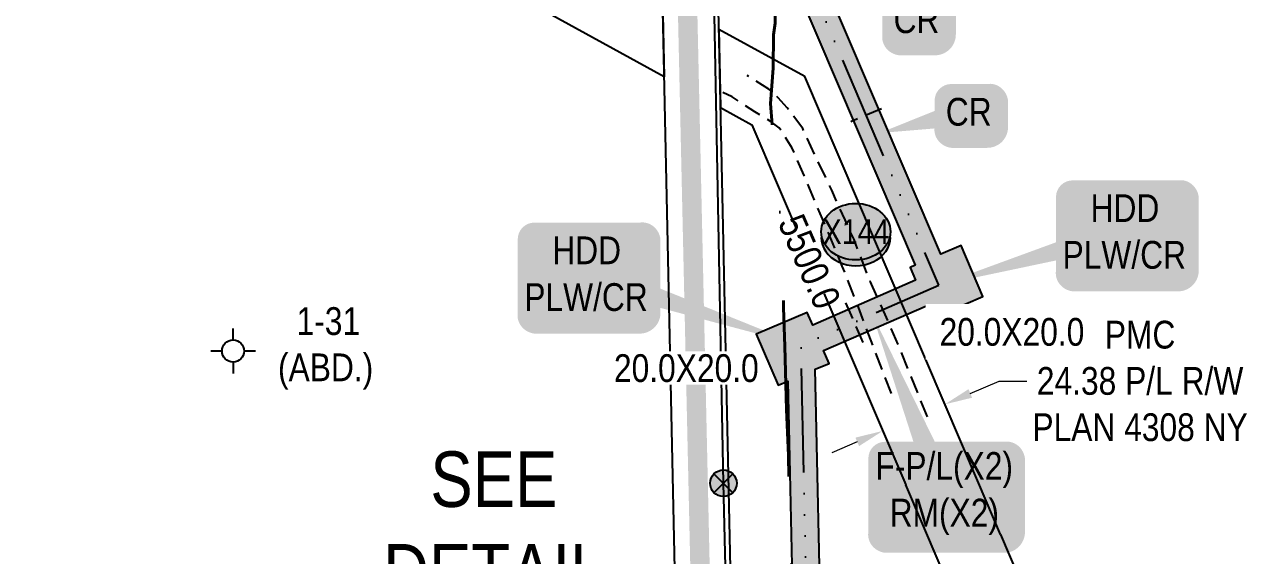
# Model space of a CAD drawing. Extents: x 88833 to 97610, y 5963373 to 5974710.
# Drawn here: x 95317.7 to 95759.3, y 5968438.1 to 5968629.4 of the extents above; entities that cross this region are included whole.
import ezdxf
from ezdxf.enums import TextEntityAlignment as Align

# ---------------------------------------------------------------- set-up
doc = ezdxf.new("R2010")
doc.units = 0
doc.header["$LTSCALE"] = 5
doc.header["$PDSIZE"] = 5
for name, pattern in [('COOP2', [10, 5, -1, 0, -1, 0, -1, 0, -1, 0, -1]), ('DASHDOT', [25.4, 12.7, -6.35, 0, -6.35]), ('foc-TIELINE', [1.875, 1.25, -0.625]), ('UG_PIPE', [1.875, 1.25, -0.625])]:
    doc.linetypes.add(name, pattern=pattern)
doc.layers.get('Defpoints').update_dxf_attribs({"color": 9})
for name, color, linetype in [('AS-PIPE-UG', 44, 'UG_PIPE'), ('AS-POWER', 104, 'foc-POWER'), ('AS-POWER-EXISTING-PP', 72, 'Continuous'), ('AS-ROADS', 254, 'Continuous'), ('DETAIL-T', 7, 'Continuous'), ('F-RW', 190, 'Continuous'), ('F-WS-S', 8, 'Continuous'), ('L-SEC', 7, 'Continuous'), ('P-APEX RECON PAY ITEMS', 240, 'Continuous'), ('P-APEX RECON-10m BUFFER', 51, 'COOP2'), ('P-APEX RECON-URBAN', 30, 'COOP2'), ('P-APEX RECON-WORK AREA', 104, 'Continuous'), ('P-BUFFER-PURPLE', 187, 'foc-TIELINE'), ('P-BUFFER-PURPLE-T', 187, 'Continuous'), ('P-CROSSINGS', 250, 'Continuous')]:
    doc.layers.add(name, color=color, linetype=linetype)
for name, color, linetype, lineweight in [('AS-RECON EXISTING', 151, 'DASHDOT', 40), ('F-RW-T', 190, 'Continuous', 9), ('F-WS-T', 190, 'Continuous', 9), ('P-APEX RECON-TWS-T', 104, 'Continuous', 9)]:
    doc.layers.add(name, color=color, linetype=linetype, lineweight=lineweight)
doc.layers.add('P-APEX RECON-TO BE DRILLED-H', color=7, linetype='Continuous', true_color=0xffafe1)
doc.styles.add('1.8', font='ARIALN.TTF', dxfattribs={"height": 2})
doc.styles.add('100L', font='ARIALN.TTF', dxfattribs={"height": 10})
doc.styles.add('175L', font='ARIALN.TTF', dxfattribs={"height": 2})
doc.styles.add('80', font='ARIALN.TTF', dxfattribs={"height": 10})
doc.styles.add('80CG', font='ARIALN.TTF', dxfattribs={"height": 10})
doc.styles.add('Crossing', font='ARIALN.TTF', dxfattribs={"height": 10})
doc.styles.add('foc-LtypeFont', font='ARIALN.TTF', dxfattribs={"height": 7.35})
doc.linetypes.add('foc-POWER', pattern='A,6,-1,["P",foc-LtypeFont,S=0.2,R=0,X=-0.625,Y=-0.75],-1.24,4', length=12.24)
doc.dimstyles.new('Compass 5 000', dxfattribs={"dimscale": 5, "dimtxt": 9, "dimasz": 2, "dimexe": 0.2, "dimexo": 0.0625, "dimgap": 0.5, "dimtad": 0, "dimtih": 1, "dimtoh": 1, "dimzin": 0, "dimdsep": 46, "dimtxsty": '80CG', "dimcen": 0.1, "dimse1": 1, "dimse2": 1, "dimclrd": 256, "dimclrt": 256, "dimaunit": 1, "dimadec": 4, "dimazin": 0, "dimtfac": 0.06, "dimtofl": 0, "dimtmove": 0, "dimatfit": 1, "dimfxl": 0.2, "dimtolj": 1, "dimtzin": 0, "dimlwd": -1, "dimarcsym": 0})

# ---------------------------------------------------------------- blocks, each defined once
blk = doc.blocks.new('*D462')
at = {"layer": 'Defpoints', "color": 0, "transparency": 16777216}
for p in [(95646.12, 5968500.9), (95649.7, 5968492.54), (95623.73, 5968491.32)]:
    blk.add_point(p, dxfattribs=at)
at = {"layer": 'F-RW-T', "transparency": 16777216}
for p, q in [((95658.89, 5968496.48), (95669.27, 5968500.92)), ((95669.27, 5968500.92), (95679.27, 5968500.92)), ((95618.11, 5968479.03), (95608.91, 5968475.09))]:
    blk.add_line(p, q, dxfattribs=at)
for points in [[(95658.24, 5968498.01), (95659.55, 5968494.94), (95649.7, 5968492.54)], [(95617.45, 5968480.56), (95618.76, 5968477.49), (95627.3, 5968482.96)]]:
    blk.add_solid(points, dxfattribs=at)
at = {"layer": 'F-RW-T', "transparency": 16777216, "insert": (95720.13, 5968500.92), "char_height": 10, "attachment_point": 5, "style": '80CG'}
blk.add_mtext('\\A1;PMC\\P24.38 P/L R/W\\PPLAN 4308 NY', dxfattribs=at)
blk = doc.blocks.new('GABD')
for p, q in [((0, 0.808), (0, 1.616)), ((-0.808, 0), (-1.616, 0)), ((1.616, 0), (0.808, 0)), ((0, -0.808), (0, -1.616))]:
    blk.add_line(p, q)
blk.add_circle((0, 0), 0.8)
blk = doc.blocks.new('POWERPOLE')
h = blk.add_hatch(color=255)
edge = h.paths.add_edge_path()
edge.add_arc((0, 0), 0.96, 0, 360)
at = {"linetype": 'Continuous'}
for p, q in [((0.679, -0.679), (-0.679, 0.679)), ((-0.679, -0.679), (0.679, 0.679))]:
    blk.add_line(p, q, dxfattribs=at)
blk.add_circle((0, 0), 0.96, dxfattribs=at)
blk = doc.blocks.new('*U1049')
at = {"true_color": 0xffffa8}
h = blk.add_hatch(color=51, dxfattribs=at)
edge = h.paths.add_edge_path()
edge.add_line((-21.5, -20), (21.5, -20))
edge.add_arc((21.5, -14), 6, 270, 360)
edge.add_line((27.5, -14), (27.5, 12.5))
edge.add_arc((21.5, 12.5), 6, 0, 90)
edge.add_line((21.5, 18.5), (-21.5, 18.5))
edge.add_arc((-21.5, 12.5), 6, 90, 180)
edge.add_line((-27.5, 12.5), (-27.5, -14))
edge.add_arc((-21.5, -14), 6, 180, 270)
at = {"color": 240, "flags": 128}
for points in [[(-26.09, 64.49, 0, 10, 0), (0, 0, 5, 5, 0)], [(-10.61, 7.54, 0, 10, 0), (0, 0, 5, 5, 0)]]:
    blk.add_lwpolyline(points, format="xyseb", dxfattribs=at)
blk.add_lwpolyline([(-21.5, -20, 3, 3, 0), (21.5, -20, 3, 3, 0.414214), (27.5, -14, 3, 3, 0), (27.5, 12.5, 3, 0, 0.414214), (21.5, 18.5, 0, 0, 0), (-21.5, 18.5, 0, 0, 0.414214), (-27.5, 12.5, 0, 0, 0), (-27.5, -14, 0, 3, 0.414214)], format="xyseb", close=True, dxfattribs=at)
at = {"color": 4, "style": '80'}
blk.add_attdef('OTHER_001', (-14.7, -5), '', height=10, dxfattribs=at)
blk = doc.blocks.new('*U1050')
at = {"true_color": 0xffffa8}
h = blk.add_hatch(color=51, dxfattribs=at)
edge = h.paths.add_edge_path()
edge.add_line((-19, -20), (19, -20))
edge.add_arc((19, -14), 6, 270, 360)
edge.add_line((25, -14), (25, 12.5))
edge.add_arc((19, 12.5), 6, 0, 90)
edge.add_line((19, 18.5), (-19, 18.5))
edge.add_arc((-19, 12.5), 6, 90, 180)
edge.add_line((-25, 12.5), (-25, -14))
edge.add_arc((-19, -14), 6, 180, 270)
at = {"color": 240, "flags": 128}
blk.add_lwpolyline([(-19, -20, 3, 3, 0), (19, -20, 3, 3, 0.414214), (25, -14, 3, 3, 0), (25, 12.5, 3, 0, 0.414214), (19, 18.5, 0, 0, 0), (-19, 18.5, 0, 0, 0.414214), (-25, 12.5, 0, 0, 0), (-25, -14, 0, 3, 0.414214)], format="xyseb", close=True, dxfattribs=at)
for points in [[(-10.61, 7.54, 0, 10, 0), (0, 0, 5, 5, 0)], [(77.17, -25.76, 0, 10, 0), (0, 0, 5, 5, 0)]]:
    blk.add_lwpolyline(points, format="xyseb", dxfattribs=at)
at = {"color": 4, "style": '80'}
blk.add_attdef('OTHER_001', (-14.7, -5), '', height=10, dxfattribs=at)
blk = doc.blocks.new('*U1051')
at = {"true_color": 0xffffa8}
h = blk.add_hatch(color=51, dxfattribs=at)
edge = h.paths.add_edge_path()
edge.add_line((-19, -20), (19, -20))
edge.add_arc((19, -14), 6, 270, 360)
edge.add_line((25, -14), (25, 12.5))
edge.add_arc((19, 12.5), 6, 0, 90)
edge.add_line((19, 18.5), (-19, 18.5))
edge.add_arc((-19, 12.5), 6, 90, 180)
edge.add_line((-25, 12.5), (-25, -14))
edge.add_arc((-19, -14), 6, 180, 270)
at = {"color": 240, "flags": 128}
blk.add_lwpolyline([(-19, -20, 3, 3, 0), (19, -20, 3, 3, 0.414214), (25, -14, 3, 3, 0), (25, 12.5, 3, 0, 0.414214), (19, 18.5, 0, 0, 0), (-19, 18.5, 0, 0, 0.414214), (-25, 12.5, 0, 0, 0), (-25, -14, 0, 3, 0.414214)], format="xyseb", close=True, dxfattribs=at)
for points in [[(-10.61, 7.54, 0, 10, 0), (0, 0, 5, 5, 0)], [(-67.24, -19.26, 0, 10, 0), (0, 0, 5, 5, 0)]]:
    blk.add_lwpolyline(points, format="xyseb", dxfattribs=at)
at = {"color": 4, "style": '80'}
blk.add_attdef('OTHER_001', (-14.7, -5), '', height=10, dxfattribs=at)
blk = doc.blocks.new('*U1079')
at = {"true_color": 0xffffa8}
h = blk.add_hatch(color=51, dxfattribs=at)
edge = h.paths.add_edge_path()
edge.add_line((-6.5, -11.5), (6.5, -11.5))
edge.add_arc((6.5, -5.5), 6, 270, 360)
edge.add_line((12.5, -5.5), (12.5, 4))
edge.add_arc((6.5, 4), 6, 0, 90)
edge.add_line((6.5, 10), (-6.5, 10))
edge.add_arc((-6.5, 4), 6, 90, 180)
edge.add_line((-12.5, 4), (-12.5, -5.5))
edge.add_arc((-6.5, -5.5), 6, 180, 270)
at = {"color": 240, "flags": 128}
blk.add_lwpolyline([(-6.5, -11.5, 3, 3, 0), (6.5, -11.5, 3, 3, 0.414214), (12.5, -5.5, 3, 3, 0), (12.5, 4, 3, 0, 0.414214), (6.5, 10, 0, 0, 0), (-6.5, 10, 0, 0, 0.414214), (-12.5, 4, 0, 0, 0), (-12.5, -5.5, 0, 3, 0.414214)], format="xyseb", close=True, dxfattribs=at)
for points in [[(-32.31, -7.66, 0, 10, 0), (0, 0, 5, 5, 0)], [(-1, -11.44, 0, 10, 0), (0, 0, 5, 5, 0)]]:
    blk.add_lwpolyline(points, format="xyseb", dxfattribs=at)
at = {"color": 4, "style": '80'}
blk.add_attdef('OTHER_001', (-14.7, -5), '', height=10, dxfattribs=at)
blk = doc.blocks.new('*U1080')
at = {"true_color": 0xffffa8}
h = blk.add_hatch(color=51, dxfattribs=at)
edge = h.paths.add_edge_path()
edge.add_line((-6.5, -11.5), (6.5, -11.5))
edge.add_arc((6.5, -5.5), 6, 270, 360)
edge.add_line((12.5, -5.5), (12.5, 4))
edge.add_arc((6.5, 4), 6, 0, 90)
edge.add_line((6.5, 10), (-6.5, 10))
edge.add_arc((-6.5, 4), 6, 90, 180)
edge.add_line((-12.5, 4), (-12.5, -5.5))
edge.add_arc((-6.5, -5.5), 6, 180, 270)
at = {"color": 240, "flags": 128}
for points in [[(-19.83, 32.03, 0, 10, 0), (0, 0, 5, 5, 0)], [(-1, -11.44, 0, 10, 0), (0, 0, 5, 5, 0)]]:
    blk.add_lwpolyline(points, format="xyseb", dxfattribs=at)
blk.add_lwpolyline([(-6.5, -11.5, 3, 3, 0), (6.5, -11.5, 3, 3, 0.414214), (12.5, -5.5, 3, 3, 0), (12.5, 4, 3, 0, 0.414214), (6.5, 10, 0, 0, 0), (-6.5, 10, 0, 0, 0.414214), (-12.5, 4, 0, 0, 0), (-12.5, -5.5, 0, 3, 0.414214)], format="xyseb", close=True, dxfattribs=at)
at = {"color": 4, "style": '80'}
blk.add_attdef('OTHER_001', (-14.7, -5), '', height=10, dxfattribs=at)
blk = doc.blocks.new('xing2')
h = blk.add_hatch(color=50)
h.dxf.hatch_style = 1
edge = h.paths.add_edge_path()
edge.add_ellipse((0, 0), major_axis=(-12.5, 0), ratio=0.816297, start_angle=0, end_angle=360)
h = blk.add_hatch(color=250)
h.dxf.hatch_style = 1
edge = h.paths.add_edge_path()
edge.add_ellipse((0, -2.05), major_axis=(-12.5, 0), ratio=0.816297, start_angle=0, end_angle=180)
edge.add_line((12.5, -2.05), (12.5, 0))
edge.add_ellipse((0, 0), major_axis=(-12.5, 0), ratio=0.816297, start_angle=0, end_angle=180, ccw=False)
edge.add_line((-12.5, 0), (-12.5, -2.05))
at = {"color": 250}
blk.add_ellipse((0, 0), major_axis=(-12.5, 0), ratio=0.816297, dxfattribs=at)
blk.add_ellipse((0, -2.05), major_axis=(-12.5, 0), ratio=0.816297, start_param=0, end_param=3.141593, dxfattribs=at)
at = {"color": 250, "style": 'Crossing'}
blk.add_attdef('CROSSING', text='', height=9, dxfattribs=at).set_placement((0.09, 0.02), align=Align.MIDDLE_CENTER)
at = {"color": 250, "style": 'Crossing', "flags": 1}
for tag, p in [('OWNER', (0.09, -12.49)), ('DESCRIPTION', (0.09, -25.77)), ('LOCATION', (0.09, -39.3)), ('DWG_REF', (0.09, -52.84))]:
    blk.add_attdef(tag, text='', height=9, dxfattribs=at).set_placement(p, align=Align.MIDDLE_CENTER)

msp = doc.modelspace()

# ---------------------------------------------------------------- hatches: boundary and pattern name
at = {"layer": 'P-APEX RECON-10m BUFFER', "transparency": 33554687}
h = msp.add_hatch(color=256, dxfattribs=at)
h.dxf.hatch_style = 1
h.paths.add_polyline_path([(95579.076, 5969153.572), (95556.924, 5969152.785), (95557.031, 5969147.79), (95579.184, 5969148.576), (95579.427, 5969137.422), (95574.432, 5969137.309), (95574.883, 5969117.33), (95579.857, 5969117.443), (95580.701, 5969078.061), (95581.129, 5969058.081), (95581.684, 5969032.214), (95582.112, 5969012.235), (95587.872, 5968743.519), (95582.877, 5968743.412), (95583.257, 5968725.683), (95566.101, 5968724.785), (95566.208, 5968719.788), (95588.355, 5968720.947), (95588.787, 5968700.821), (95581.418, 5968700.43), (95566.641, 5968699.611), (95566.748, 5968694.613), (95581.689, 5968695.441), (95588.894, 5968695.824), (95588.99, 5968691.32), (95583.995, 5968691.213), (95584.424, 5968671.233), (95589.419, 5968671.34), (95589.705, 5968657.992), (95639.053, 5968542.678), (95637.179, 5968541.876), (95639.144, 5968537.283), (95602.025, 5968521.08), (95600.06, 5968525.673), (95581.687, 5968517.812), (95589.549, 5968499.439), (95593.071, 5968500.946), (95595.203, 5968401.457), (95590.208, 5968401.35), (95590.425, 5968391.256), (95573.262, 5968390.818), (95573.476, 5968380.828), (95597.384, 5968381.439), (95597.294, 5968374.108), (95590.465, 5968374.186), (95577.618, 5968375.14), (95573.603, 5968374.903), (95573.71, 5968369.904), (95577.581, 5968370.133), (95590.252, 5968369.192), (95602.228, 5968369.056), (95602.382, 5968381.622), (95610.616, 5968381.798), (95610.188, 5968401.778), (95605.193, 5968401.671), (95602.974, 5968505.183), (95607.922, 5968507.3), (95605.956, 5968511.893), (95643.075, 5968528.097), (95645.04, 5968523.503), (95663.413, 5968531.365), (95655.551, 5968549.738), (95648.239, 5968546.609), (95600.698, 5968657.7), (95644.827, 5968659.243), (95647.649, 5968660.813), (95642.79, 5968669.545), (95642.072, 5968669.145), (95599.492, 5968667.656), (95599.408, 5968671.554), (95604.403, 5968671.661), (95603.975, 5968691.641), (95598.98, 5968691.534), (95598.877, 5968696.354), (95662.16, 5968699.715), (95661.895, 5968704.704), (95598.77, 5968701.352), (95598.29, 5968723.754), (95603.284, 5968723.861), (95602.856, 5968743.84), (95597.861, 5968743.733), (95591.825, 5969025.34), (95591.119, 5969058.295), (95590.691, 5969078.275), (95589.846, 5969117.668), (95594.862, 5969117.782), (95594.411, 5969137.761), (95589.416, 5969137.648), (95588.879, 5969162.396), (95578.889, 5969162.174)])
at = {"layer": 'P-APEX RECON-TO BE DRILLED-H', "transparency": 33554687}
h = msp.add_hatch(color=256, dxfattribs=at)
h.dxf.hatch_style = 1
h.paths.add_polyline_path([(95599.792, 5968509.202), (95595.794, 5968518.36), (95645.558, 5968540.083), (95647.557, 5968535.504), (95649.556, 5968530.926)])

# ---------------------------------------------------------------- linework, layer by layer
at = {"layer": 'AS-PIPE-UG', "flags": 128}
for points in [[(95643.427, 5968488.045), (95633.528, 5968512.434), (95629.127, 5968522.733), (95622.704, 5968536.926), (95616.951, 5968551.922), (95608.891, 5968569.716), (95603.187, 5968581.77), (95598.411, 5968591.958), (95592.872, 5968599.386), (95589.631, 5968603.051), (95586.225, 5968606.13), (95578.385, 5968611.084)], [(95630.5, 5968496.434), (95624.41, 5968511.902), (95618.15, 5968528.563), (95612.719, 5968542.303), (95607.064, 5968555.979), (95603.649, 5968563.745), (95599.008, 5968574.96), (95594.632, 5968584.881), (95591.678, 5968589.458), (95589.911, 5968592.235), (95587.098, 5968594.363), (95581.116, 5968597.974), (95575.961, 5968601.325), (95572.956, 5968603.34), (95569.355, 5968605.006)]]:
    msp.add_lwpolyline(points, dxfattribs=at)
at = {"layer": 'AS-POWER', "flags": 128}
msp.add_lwpolyline([(95577.218, 5968176.262), (95572.316, 5968358.613), (95569.806, 5968464.098), (95565.819, 5968676.508)], dxfattribs=at)
at = {"layer": 'AS-RECON EXISTING', "flags": 128}
msp.add_lwpolyline([(96443.231, 5969962.04), (96378.895, 5969960.67), (95707.631, 5969946.367), (95683.108, 5969945.845), (95666.958, 5969945.501), (95658.251, 5969944.742), (95647.182, 5969944.051), (95634.907, 5969943.889), (95629.932, 5969943.351), (95625.924, 5969942.977), (95623.874, 5969943.133), (95610.951, 5969942.137), (95606.494, 5969942.055), (95597.206, 5969941.361), (95592.419, 5969940.827), (95580.672, 5969940.54), (95576.622, 5969940.421), (95573.364, 5969940.276), (95571.15, 5969939.985), (95567.82, 5969938.808), (95564.052, 5969935.119), (95562.621, 5969932.773), (95561.948, 5969930.363), (95561.786, 5969924.135), (95562.173, 5969914.174), (95562.187, 5969910.496), (95562.128, 5969907.098), (95562.34, 5969894.745), (95562.727, 5969872.318), (95563.018, 5969855.539), (95563.393, 5969834.961), (95563.732, 5969814.918), (95564.05, 5969799.824), (95564.621, 5969772.164), (95565.486, 5969741.995), (95565.922, 5969719.566), (95566.294, 5969699.871), (95567.014, 5969677.875), (95567.767, 5969657.561), (95568.862, 5969632.244), (95569.81, 5969604.099), (95570.425, 5969587.062), (95570.799, 5969574.212), (95571.068, 5969561.331), (95571.191, 5969537.163), (95571.503, 5969524.172), (95571.828, 5969497.671), (95572.272, 5969469.861), (95572.704, 5969437.183), (95573.03, 5969414.452), (95573.181, 5969384.734), (95573.859, 5969349.801), (95575.282, 5969300.739), (95575.992, 5969282.024), (95576.658, 5969258.38), (95577.212, 5969217.497), (95577.689, 5969197.756), (95578.024, 5969182.103), (95578.109, 5969161.018), (95578.591, 5969154.257), (95578.847, 5969148.568), (95579.133, 5969138.78), (95579.419, 5969121.553), (95580.01, 5969083.4), (95580.375, 5969053.719), (95579.931, 5969040.2), (95580.237, 5969024.39), (95580.838, 5969000.326), (95581.404, 5968967.597), (95582.388, 5968942.039), (95582.655, 5968929.362), (95582.743, 5968906.108), (95583.341, 5968880.99), (95584, 5968866.921), (95584.554, 5968845.975), (95585.091, 5968823.058), (95585.121, 5968804.219), (95585.483, 5968783.866), (95585.925, 5968760.369), (95586.09, 5968745.186), (95586.39, 5968716.821), (95585.999, 5968711.113), (95585.791, 5968708.027), (95586.103, 5968701.286), (95586.188, 5968696.666), (95586.746, 5968692.135), (95587.284, 5968688.19), (95587.292, 5968683.349), (95587.254, 5968676.978), (95587.528, 5968665.2), (95587.938, 5968649.758), (95588.371, 5968641.169), (95588.51, 5968629.919), (95587.839, 5968625.769), (95587.73, 5968613.701), (95586.777, 5968600.947), (95587.476, 5968592.711), (95588.45, 5968588.175), (95589.865, 5968579.125), (95590.257, 5968570.24), (95590.053, 5968555.368), (95590.802, 5968547.414), (95591.537, 5968527.404), (95591.965, 5968513.35), (95592.564, 5968490.741), (95593.309, 5968474.151), (95593.292, 5968474.05), (95593.593, 5968452.621), (95594.035, 5968438.563), (95594.692, 5968420.184), (95594.888, 5968411.14), (95594.735, 5968404.051), (95594.875, 5968392.117), (95595.06, 5968384.28), (95595.074, 5968378.717), (95595.199, 5968377.133), (95594.833, 5968368.585), (95593.721, 5968365.84), (95592.395, 5968364.57), (95586.192, 5968364.109), (95580.61, 5968363.412), (95577.442, 5968363.317), (95568.115, 5968364.39), (95548.704, 5968363.799), (95541.992, 5968364.193), (95538.89, 5968363.974), (95536.295, 5968361.846), (95534.018, 5968354.694), (95533.673, 5968349.216), (95534.033, 5968341.479), (95534.225, 5968334.587), (95533.955, 5968326.028), (95534.099, 5968312.181), (95535.078, 5968296.101), (95534.917, 5968288.722), (95535.746, 5968280.188), (95536.421, 5968268.07), (95536.492, 5968259.798), (95536.905, 5968254.266), (95537.189, 5968242.486), (95537.484, 5968235.142), (95537.802, 5968230.114), (95536.6, 5968221.218), (95537.774, 5968202.662), (95537.671, 5968199.92), (95537.905, 5968191.456), (95537.951, 5968174.37), (95537.788, 5968167.173), (95538.028, 5968155.609), (95538.359, 5968142.728), (95538.507, 5968128.389), (95540.179, 5968117.499), (95539.942, 5968108.001), (95540.029, 5968097.506), (95540.28, 5968086.963), (95540.159, 5968074.889), (95541.054, 5968063.437), (95541.385, 5968051.46), (95541.598, 5968036.652), (95541.979, 5968021.67), (95542.146, 5968006.581), (95542.625, 5967991.489), (95542.931, 5967982.32), (95543.16, 5967973.791), (95543.039, 5967970.532), (95543.193, 5967968.874)], dxfattribs=at)
at = {"layer": 'AS-ROADS', "const_width": 7, "flags": 128}
msp.add_lwpolyline([(95670.906, 5963393.096), (95651.052, 5964316.405), (95634.466, 5965117.395), (95616.088, 5965910.258), (95601.476, 5966746.266), (95571.822, 5967965.841), (95524.575, 5970082.852)], dxfattribs=at)
at = {"layer": 'F-RW', "flags": 128}
for points in [[(95158.745, 5969253.197), (95219.166, 5969153.275), (95521.667, 5968653.024), (95547.838, 5968638.719), (95548.44, 5968610.622), (95504.222, 5968634.79), (95191.121, 5969152.574), (95130.763, 5969252.385)], [(95661.79, 5968464.288), (95599.155, 5968610.672), (95568.185, 5968627.598), (95568.787, 5968599.5), (95580.075, 5968593.332), (95635.588, 5968463.594)], [(95671.321, 5968380.086), (95635.588, 5968463.594)], [(95669.751, 5968445.684), (95661.79, 5968464.288)], [(95669.751, 5968445.684), (95700.129, 5968374.687), (95716.554, 5968342.976), (95724.096, 5968328.417), (96066.063, 5967668.216)]]:
    msp.add_lwpolyline(points, dxfattribs=at)
at = {"layer": 'L-SEC', "flags": 128}
for points in [[(95553.805, 5968360.41), (95536.655, 5969160.249)], [(95573.904, 5968360.841), (95556.754, 5969160.68)]]:
    msp.add_lwpolyline(points, dxfattribs=at)
at = {"layer": 'P-APEX RECON-WORK AREA', "flags": 128}
for points in [[(95589.705, 5968657.992), (95639.053, 5968542.678), (95637.179, 5968541.876), (95639.144, 5968537.283), (95602.025, 5968521.08), (95600.06, 5968525.673), (95581.687, 5968517.812), (95589.549, 5968499.439), (95593.071, 5968500.946), (95595.203, 5968401.457)], [(95605.193, 5968401.671), (95602.974, 5968505.183), (95607.922, 5968507.3), (95605.956, 5968511.893), (95643.075, 5968528.097), (95645.04, 5968523.503), (95663.413, 5968531.365), (95655.551, 5968549.738), (95648.239, 5968546.609), (95600.698, 5968657.7)]]:
    msp.add_lwpolyline(points, dxfattribs=at)
at = {"layer": 'P-BUFFER-PURPLE'}
for p, q in [((95626.863, 5968599.099), (95615.839, 5968594.382)), ((95620.224, 5968514.851), (95613.828, 5968529.503))]:
    msp.add_line(p, q, dxfattribs=at)

# ---------------------------------------------------------------- block references
at = {"layer": 'AS-POWER-EXISTING-PP', "color": 5, "xscale": 5, "yscale": 5, "zscale": 5}
msp.add_blockref('POWERPOLE', (95569.806, 5968464.098), dxfattribs=at)
at = {"layer": 'F-WS-S', "xscale": 5, "yscale": 5, "zscale": 5}
msp.add_blockref('GABD', (95392.938, 5968511.762), dxfattribs=at)
at = {"layer": 'P-APEX RECON PAY ITEMS'}
ref = msp.add_blockref('*U1080', (95639.666, 5968631.337), dxfattribs=at)
ref.add_attrib('OTHER_001', 'CR', (95631.204, 5968626.334), dxfattribs={"layer": '0', "color": 4, "height": 10, "style": '80'})
ref = msp.add_blockref('*U1079', (95658.506, 5968597.984), dxfattribs=at)
ref.add_attrib('OTHER_001', 'CR', (95650.044, 5968592.98), dxfattribs={"layer": '0', "color": 4, "height": 10, "style": '80'})
at = {"layer": 'P-CROSSINGS', "xscale": 0.9992045070000001, "yscale": 0.9992045070000001, "zscale": 0.9992045070000001}
msp.add_blockref('xing2', (95617.582, 5968554.761), dxfattribs=at).add_auto_attribs({'CROSSING': 'X144'})

# ---------------------------------------------------------------- texts
at = {"layer": 'DETAIL-T', "color": 3, "insert": (95446.401, 5968475.582), "char_height": 20, "attachment_point": 1, "style": '175L'}
msp.add_mtext_dynamic_manual_height_columns("\\pi17.688;SEE \\P\\pi0.66253;DETAIL\\P\\pi28.493;'X'", width=78.95126, gutter_width=55, heights=[0], dxfattribs=at)
at = {"layer": 'F-WS-T', "insert": (95407.056, 5968527.548), "char_height": 10, "attachment_point": 1, "style": '100L'}
msp.add_mtext_dynamic_manual_height_columns('\\pi8.7811;1-31\\P\\pi2.0826;(ABD.)', width=37.13933, gutter_width=55, heights=[0], dxfattribs=at)

# ---------------------------------------------------------------- next in the draw order: texts
at = {"layer": 'P-APEX RECON-TWS-T', "insert": (95647.799, 5968523.66), "char_height": 10, "attachment_point": 1, "style": '175L', "bg_fill": 2}
msp.add_mtext_dynamic_manual_height_columns('20.0X20.0', width=49.86126, gutter_width=100, heights=[0], dxfattribs=at)
at = {"layer": 'P-APEX RECON-TWS-T', "insert": (95530.325, 5968510.606), "char_height": 10, "attachment_point": 1, "style": '175L', "bg_fill": 3, "box_fill_scale": 1.1, "bg_fill_color": 256, "bg_fill_transparency": 0}
msp.add_mtext_dynamic_manual_height_columns('20.0X20.0', width=49.86126, gutter_width=100, heights=[0], dxfattribs=at)

# ---------------------------------------------------------------- next in the draw order: linework, layer by layer
at = {"layer": 'P-APEX RECON-URBAN', "ltscale": 1.5, "flags": 128}
msp.add_lwpolyline([(95604.664, 5963883.775), (95600.688, 5963884.065), (95571.901, 5963891.318), (95550.768, 5963922.089), (95550.576, 5963922.388), (95478.967, 5963996.096), (95465.352, 5964311.406), (95468.839, 5964421.135), (95470.649, 5964475.305), (95620.187, 5964480.377), (95611.989, 5964873.285), (95529.082, 5964871.565), (95526.625, 5964991.535), (95665.381, 5964994.31), (95662.79, 5965117.145), (95662.114, 5965146.983), (95828.828, 5965237.722), (95821.659, 5965434.392), (95656.094, 5965431.226), (95637.653, 5966315.61), (95636.831, 5966360.608), (95631.163, 5966670.767), (95630.418, 5966710.155), (95629.286, 5966773.514), (95573.296, 5966772.481), (95562.209, 5967247.76), (95558.533, 5967405.315), (95555.954, 5967515.885), (95553.815, 5967607.121), (95550.488, 5967748.44), (95549.548, 5967788.356), (95547.114, 5967891.755), (95538.108, 5967891.507), (95535.601, 5967998.025), (95514.647, 5968047.887), (95530.424, 5968091.293), (95528.948, 5968153.973), (95524.05, 5968359.55), (95523.447, 5968384.548), (95600.52, 5968386.516), (95597.793, 5968513.781), (95647.557, 5968535.504), (95594.679, 5968659.067), (95594.153, 5968683.607), (95593.146, 5968730.564), (95586.83, 5969025.233), (95585.973, 5969065.243), (95584.576, 5969130.419), (95583.347, 5969187.024), (95576.228, 5969512.869), (95575.431, 5969547.888), (95567.508, 5969905.416), (95562.187, 5969910.496)], dxfattribs=at)

# ---------------------------------------------------------------- next in the draw order: block references
at = {"layer": 'P-APEX RECON PAY ITEMS'}
ref = msp.add_blockref('*U1051', (95714.8, 5968554.762), dxfattribs=at)
ref.add_attrib('OTHER_001', 'HDD', (95702.273, 5968558.269), dxfattribs={"layer": '0', "color": 4, "height": 10, "style": '80'})
ref.add_attrib('OTHER_002', 'PLW/CR', (95692.167, 5968541.425), dxfattribs={"layer": '0', "color": 4, "height": 10, "style": '80'})
ref = msp.add_blockref('*U1050', (95520.618, 5968539.54), dxfattribs=at)
ref.add_attrib('OTHER_001', 'HDD', (95508.091, 5968543.047), dxfattribs={"layer": '0', "color": 4, "height": 10, "style": '80'})
ref.add_attrib('OTHER_002', 'PLW/CR', (95497.985, 5968526.203), dxfattribs={"layer": '0', "color": 4, "height": 10, "style": '80'})
ref = msp.add_blockref('*U1049', (95649.603, 5968460.544), dxfattribs=at)
ref.add_attrib('OTHER_001', 'F-P/L(X2)', (95624.647, 5968465.347), dxfattribs={"layer": '0', "color": 4, "height": 10, "style": '80'})
ref.add_attrib('OTHER_002', 'RM(X2)', (95629.787, 5968448.51), dxfattribs={"layer": '0', "color": 4, "height": 10, "style": '80'})

# ---------------------------------------------------------------- next in the draw order: dimensions: what is measured, and where the dimension line sits
at = {"layer": 'F-RW-T'}
dim = msp.add_linear_dim(base=(95649.7, 5968492.543), p1=(95623.725, 5968491.319), p2=(95646.123, 5968500.903), angle=23.16526, text='PMC\\P24.38 P/L R/W\\PPLAN 4308 NY', dimstyle='Compass 5 000', dxfattribs=at)
dim.commit()
dim.dimension.update_dxf_attribs({"geometry": '*D462', "text_midpoint": (95720.126, 5968500.916), "dimtype": 161})

# ---------------------------------------------------------------- next in the draw order: texts
at = {"layer": 'P-BUFFER-PURPLE-T', "insert": (95605.482, 5968545.987), "char_height": 9.992, "width": 23.35887, "attachment_point": 2, "rotation": 293.58256, "style": '1.8', "bg_fill": 3, "box_fill_scale": 1.1, "bg_fill_color": 256, "bg_fill_transparency": 0}
msp.add_mtext('5500.0', dxfattribs=at)

doc.saveas('drawing.dxf')
